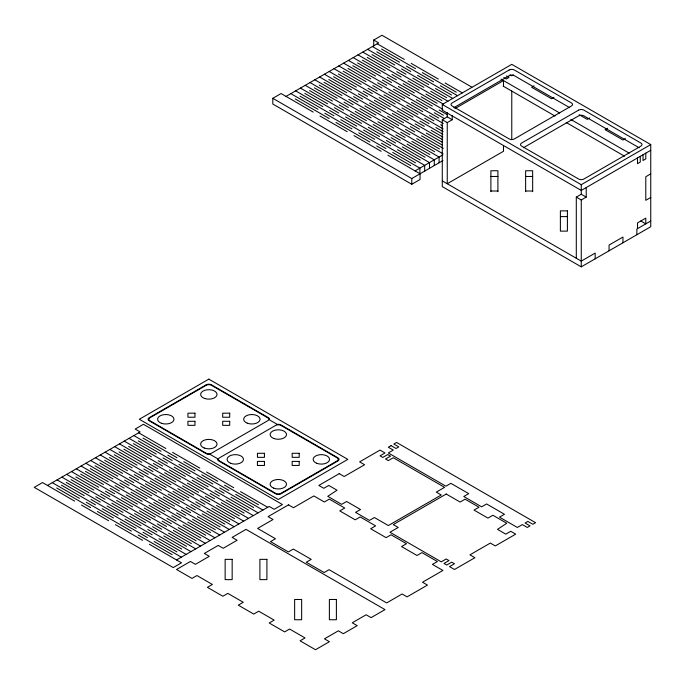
<?xml version="1.0" encoding="UTF-8"?>
<svg xmlns="http://www.w3.org/2000/svg" width="685" height="685" viewBox="0 0 685 685"><rect width="100%" height="100%" fill="white"/><g stroke="black" fill="none" stroke-linecap="round" stroke-linejoin="round"><path stroke-width="1.03" d="M387.924 155.221L420.051 173.776L420.051 179.504L411.779 184.282L272.801 104.043L272.801 98.315L281.073 93.537L313.208 112.092M373.727 45.775L373.727 40.047L381.999 35.269L471.871 87.158M286.039 96.405L378.694 42.907L373.727 40.047M650.75 150.306L581.257 190.43L442.279 110.191L442.279 104.462L511.772 64.339L650.75 144.578L650.75 226.726L581.257 266.85L442.279 186.611L442.279 119.747L447.245 116.878L452.211 119.747L452.211 115.5M453.907 107.631L509.126 75.752A3.742 2.158 0 0 1 514.418 75.752L569.637 107.631M454.96 108.607L503.501 80.582L503.501 86.31M513.425 74.845L511.772 75.804L510.119 74.845M442.279 119.747L447.245 122.606L452.211 119.747M534.112 85.83L531.628 87.269L551.476 98.726L553.96 97.296M415.093 170.907L442.887 154.861M272.801 98.315L411.779 178.554L442.887 160.59M523.4 147.755L578.611 115.876A3.742 2.158 0 0 1 583.911 115.876L639.122 147.755M589.699 117.931L587.216 119.361L579.176 114.72M607.569 128.241L605.086 129.679L622.956 139.997L625.439 138.558M47.488 485.434L140.134 431.944L135.176 429.075L143.448 424.298L282.425 504.537L274.154 509.315L269.188 506.446L176.533 559.945M442.279 104.462L581.257 184.693L650.75 144.578M576.299 258.254L576.299 197.117L581.257 194.249L586.223 197.117L586.223 187.562M576.299 197.117L581.257 199.977L586.223 197.117M650.75 173.87L645.784 176.739L645.784 200.303L650.75 197.434M650.75 220.998L636.853 229.021L636.853 234.75M490.888 176.473L497.909 176.473M525.635 176.473L532.656 176.473M490.888 191.012L497.909 191.012M525.635 191.012L532.656 191.012M560.381 216.597L567.403 216.597M506.532 75.958L509.015 77.396L506.258 78.989L503.775 77.551M501.018 79.143L559.688 113.016M570.802 119.438L629.172 153.14M503.167 86.122L555.055 116.073M566.17 122.495L624.54 156.197M377.204 43.771L404.373 59.458M411.163 63.38L438.332 79.066M445.122 82.988L462.332 92.92M381.596 49.08L415.555 68.68M422.345 72.601L456.313 92.21M372.409 46.537L399.578 62.224M406.368 66.145L433.536 81.832M440.327 85.753L457.537 95.686M376.801 51.846L410.76 71.454M417.55 75.376L451.509 94.984M367.605 49.311L394.774 64.998M401.564 68.92L428.733 84.606M435.532 88.528L452.734 98.46M371.998 54.62L405.957 74.228M412.755 78.141L446.714 97.749M362.81 52.077L389.979 67.764M396.769 71.685L423.938 87.372M430.728 91.293L447.939 101.226M367.203 57.386L401.162 76.994M407.952 80.916L441.919 100.524M358.007 54.851L385.175 70.538M391.974 74.459L419.143 90.146M425.933 94.068L443.135 104M362.408 60.16L396.367 79.768M403.157 83.69L437.116 103.289M640.826 220.998L645.784 223.858L645.784 218.13L637.512 222.908L637.512 228.636M353.212 57.617L380.38 73.304M387.171 77.225L414.339 92.912M421.138 96.833L442.87 109.386M357.604 62.926L391.563 82.534M398.362 86.456L432.321 106.064M439.111 109.985L447.373 114.755M348.417 60.391L375.585 76.078M382.376 79.999L409.544 95.686M416.334 99.608L443.503 115.294M352.809 65.7L386.768 85.308M393.558 89.23L427.526 108.829M434.316 112.751L444.411 118.582M343.613 63.157L370.782 78.843M377.581 82.765L404.749 98.452M411.539 102.373L438.708 118.06M348.006 68.466L381.973 88.074M388.763 91.995L422.722 111.604M429.512 115.525L443.281 123.471M338.818 65.931L365.987 81.618M372.777 85.539L399.946 101.226M406.744 105.147L433.905 120.834M440.703 124.756L442.51 125.8M343.211 71.24L377.17 90.848M383.968 94.77L417.927 114.369M424.717 118.291L443.075 128.891M334.023 68.705L361.192 84.383M367.982 88.305L395.151 103.992M401.941 107.913L429.11 123.6M435.9 127.521L443.152 131.708M338.416 74.006L372.375 93.614M379.165 97.535L413.123 117.144M419.922 121.065L442.87 134.311M329.22 71.471L356.388 87.158M363.187 91.079L390.356 106.766M397.146 110.687L424.315 126.374M431.105 130.296L442.878 137.094M333.612 76.78L367.58 96.388M374.37 100.31L408.328 119.918M415.119 123.831L442.656 139.731M324.425 74.245L351.593 89.923M358.383 93.845L385.552 109.531M392.342 113.453L419.511 129.14M426.31 133.061L442.604 142.471M328.817 79.546L362.776 99.154M369.575 103.075L403.533 122.683M410.324 126.605L442.45 145.151M319.63 77.011L346.798 92.698M353.588 96.619L380.757 112.306M387.547 116.227L414.716 131.914M421.506 135.835L443.246 148.38M324.022 82.32L357.981 101.928M364.771 105.85L398.73 125.458M405.529 129.379L439.487 148.979M314.826 79.785L341.995 95.472M348.793 99.385L375.954 115.071M382.752 118.993L409.921 134.68M416.711 138.601L442.972 153.765M319.219 85.086L353.186 104.694M359.976 108.615L393.935 128.223M400.725 132.145L434.692 151.753M310.031 82.551L337.2 98.238M343.99 102.159L371.159 117.846M377.949 121.767L405.118 137.454M411.916 141.375L439.085 157.062L439.085 162.79M314.424 87.86L348.382 107.468M355.173 111.39L389.14 130.998M395.93 134.919L429.889 154.519M305.236 85.325L332.405 101.012M339.195 104.933L366.364 120.611M373.154 124.533L400.323 140.219M407.113 144.141L434.281 159.828L434.281 165.565M309.629 90.626L343.587 110.234M350.377 114.155L384.336 133.763M391.135 137.685L425.094 157.293M300.432 88.091L327.601 103.778M334.391 107.699L361.56 123.386M368.359 127.307L395.528 142.994M402.318 146.915L429.486 162.602L429.486 168.33M304.825 93.4L338.792 113.008M345.582 116.929L379.541 136.538M386.331 140.459L420.29 160.059M295.637 90.865L322.806 106.552M329.596 110.473L356.765 126.151M363.555 130.073L390.724 145.759M397.523 149.681L424.691 165.368L424.691 171.104M300.03 96.165L333.989 115.774M340.779 119.695L374.746 139.303M381.536 143.225L415.495 162.833M442.279 180.874L581.257 261.113L595.162 253.09L595.162 258.827M290.842 93.631L318.003 109.317M324.801 113.239L351.97 128.926M358.76 132.847L385.929 148.534M392.719 152.455L419.888 168.142L419.888 173.87M295.235 98.94L329.194 118.548M335.984 122.469L369.943 142.078M376.741 145.999L410.7 165.607M319.998 116.013L347.167 131.691M353.965 135.613L381.134 151.299M138.653 432.8L165.821 448.487M172.611 452.408L199.78 468.095M206.57 472.016L233.739 487.703M240.529 491.624L267.698 507.311M143.045 438.109L177.004 457.717M183.794 461.639L217.753 481.247M224.552 485.168L258.51 504.768M133.849 435.574L161.018 451.261M167.808 455.183L194.977 470.86M201.775 474.782L228.944 490.469M235.734 494.39L262.903 510.077M138.242 440.875L172.209 460.483M178.999 464.404L212.958 484.012M219.748 487.934L253.707 507.542M129.054 438.34L156.223 454.027M163.013 457.948L190.182 473.635M196.972 477.556L224.141 493.243M230.939 497.164L258.108 512.851M133.447 443.649L167.405 463.257M174.195 467.179L208.163 486.787M214.953 490.708L248.912 510.316M124.259 441.114L151.419 456.801M158.218 460.722L185.387 476.4M192.177 480.322L219.346 496.008M226.136 499.93L253.304 515.617M128.652 446.414L162.61 466.023M169.4 469.944L203.359 489.552M210.158 493.474L244.117 513.082M119.455 443.88L146.624 459.567M153.414 463.488L180.583 479.175M187.382 483.096L214.551 498.783M221.341 502.704L248.509 518.391M123.848 449.189L157.807 468.797M164.606 472.719L198.564 492.327M205.354 496.248L239.313 515.856M114.66 446.654L141.829 462.341M148.619 466.262L175.788 481.949M182.578 485.862L209.747 501.548M216.537 505.47L243.706 521.157M119.053 451.954L153.012 471.563M159.802 475.484L193.769 495.092M200.559 499.014L234.518 518.622M109.857 449.42L137.026 465.106M143.824 469.028L170.993 484.715M177.783 488.636L204.952 504.323M211.742 508.244L238.911 523.931M114.258 454.729L148.217 474.337M155.007 478.258L188.966 497.867M195.756 501.788L229.723 521.396M105.062 452.194L132.231 467.881M139.021 471.802L166.19 487.489M172.988 491.41L200.157 507.088M206.947 511.01L234.116 526.697M109.454 457.503L143.413 477.103M150.212 481.024L184.171 500.632M190.961 504.554L224.92 524.162M100.267 454.96L127.436 470.646M134.226 474.568L161.395 490.254M168.185 494.176L195.353 509.863M202.143 513.784L229.312 529.471M104.659 460.269L138.618 479.877M145.408 483.798L179.367 503.406M186.166 507.328L220.125 526.936M95.463 457.734L122.632 473.421M129.431 477.342L156.6 493.029M163.39 496.95L190.558 512.628M197.348 516.55L224.517 532.236M99.856 463.043L133.823 482.642M140.613 486.564L174.572 506.172M181.362 510.094L215.33 529.702M90.668 460.5L117.837 476.186M124.627 480.108L151.796 495.794M158.586 499.716L185.755 515.403M192.553 519.324L219.722 535.011M95.061 465.809L129.02 485.417M135.818 489.338L169.777 508.946M176.567 512.868L210.526 532.476M85.873 463.274L113.042 478.961M119.832 482.882L147.001 498.569M153.791 502.49L180.96 518.177M187.75 522.09L214.919 537.776M90.266 468.583L124.225 488.182M131.015 492.104L164.974 511.712M171.772 515.634L205.731 535.242M81.07 466.04L108.239 481.726M115.037 485.648L142.206 501.334M148.996 505.256L176.165 520.942M182.955 524.864L210.124 540.551M85.462 471.349L119.43 490.957M126.22 494.878L160.179 514.486M166.969 518.408L200.936 538.016M76.275 468.814L103.444 484.5M110.234 488.422L137.402 504.109M144.192 508.03L171.361 523.717M178.16 527.638L205.329 543.316M80.667 474.123L114.626 493.731M121.416 497.644L155.384 517.252M162.174 521.174L196.133 540.782M71.48 471.58L98.649 487.266M105.439 491.188L132.607 506.874M139.398 510.796L166.566 526.482M173.356 530.404L200.525 546.091M75.872 476.888L109.831 496.497M116.621 500.418L150.58 520.026M157.379 523.948L191.338 543.556M66.676 474.354L93.845 490.04M100.635 493.962L127.804 509.649M134.602 513.57L161.771 529.257M168.561 533.178L195.73 548.856M71.069 479.663L105.036 499.271M111.826 503.192L145.785 522.792M152.575 526.714L186.534 546.322M61.881 477.12L89.05 492.806M95.84 496.728L123.009 512.414M129.799 516.336L156.968 532.022M163.766 535.944L190.935 551.63M66.274 482.428L100.233 502.036M107.023 505.958L140.99 525.566M147.78 529.488L181.739 549.096M57.086 479.894L84.246 495.58M91.045 499.502L118.214 515.188M125.004 519.11L152.173 534.797M158.963 538.718L186.132 554.396M61.479 485.203L95.438 504.811M102.228 508.732L136.187 528.332M142.985 532.254L176.944 551.862M52.283 482.66L79.451 498.346M86.241 502.268L113.41 517.954M120.209 521.876L147.378 537.562M154.168 541.484L181.337 557.17M56.675 487.968L90.634 507.576M97.433 511.498L131.392 531.106M138.182 535.028L172.14 554.636M74.656 501.12L42.521 482.565L34.25 487.343L173.228 567.582L181.499 562.805L149.364 544.258M81.447 505.042L108.615 520.728M115.405 524.65L142.574 540.337M645.784 153.175L645.784 158.903L643.027 160.495L643.027 154.767M640.269 156.36L640.269 162.088L637.512 163.681L637.512 157.952M622.956 242.773L622.956 237.044L609.059 245.067L609.059 250.796M581.257 184.693L581.257 194.249M581.257 199.977L581.257 266.85M532.656 191.672L532.656 170.745L525.635 170.745L525.635 191.672M511.772 90.977L511.772 139.706M503.501 145.537L503.501 151.265L447.245 183.743L447.245 122.606M497.909 191.672L497.909 170.745L490.888 170.745L490.888 191.672M447.245 112.631L447.245 116.878M411.779 178.554L411.779 184.282M509.126 70.024L452.126 102.93A3.742 2.158 0 0 0 452.126 105.987L509.126 138.892A3.742 2.158 0 0 0 514.418 138.892L571.418 105.987A3.742 2.158 0 0 0 571.418 102.93L514.418 70.024A3.742 2.158 0 0 0 509.126 70.024M578.611 110.139L521.619 143.054A3.742 2.158 0 0 0 521.619 146.11L578.611 179.016A3.742 2.158 0 0 0 583.911 179.016L640.903 146.11A3.742 2.158 0 0 0 640.903 143.054L583.911 110.139A3.742 2.158 0 0 0 578.611 110.139M208.822 379.139L139.329 419.263L278.307 499.502L347.8 459.378L208.822 379.139M206.176 384.824L149.176 417.73A3.742 2.158 0 0 0 149.176 420.787L206.176 453.693A3.742 2.158 0 0 0 209.858 454.241L217.71 458.779A3.742 2.158 0 0 0 218.669 460.911L275.661 493.817A3.742 2.158 0 0 0 280.953 493.817L337.953 460.911A3.742 2.158 0 0 0 337.953 457.854L280.953 424.94A3.742 2.158 0 0 0 277.279 424.392L269.419 419.854A3.742 2.158 0 0 0 268.469 417.73L211.468 384.824A3.742 2.158 0 0 0 206.176 384.824M206.176 385.304L150.006 417.73A3.742 2.158 0 0 0 150.006 420.787L206.176 453.222A3.742 2.158 0 0 0 211.468 453.222L267.638 420.787A3.742 2.158 0 0 0 267.638 417.73L211.468 385.304A3.742 2.158 0 0 0 206.176 385.304M275.661 425.419L219.491 457.854A3.742 2.158 0 0 0 219.491 460.911L275.661 493.337A3.742 2.158 0 0 0 280.953 493.337L337.131 460.911A3.742 2.158 0 0 0 337.131 457.854L280.953 425.419A3.742 2.158 0 0 0 275.661 425.419M339.229 473.652L318.825 485.434L323.791 488.302L328.749 485.434L337.02 490.212L327.755 496.325L341.652 504.348L346.619 501.48L360.515 509.503L355.558 512.371L369.455 520.394L374.412 517.526L388.309 525.549L441.26 494.99L436.294 492.121L444.565 487.343L393.276 457.734L388.309 460.594L385.552 459.01L390.518 456.142L387.761 454.549L382.795 457.417L380.038 455.825L385.004 452.956L380.038 450.088L359.634 461.87L364.6 464.738L344.195 476.52L339.229 473.652M190.439 561.469L176.533 569.492L191.98 578.405L196.946 575.546L212.384 584.459L207.418 587.328L222.865 596.241L227.822 593.373L243.269 602.286L238.303 605.155L253.75 614.068L258.707 611.2L274.154 620.122L269.188 622.982L284.635 631.904L289.592 629.035L305.039 637.949L300.073 640.817L315.511 649.731L329.416 641.708L324.45 638.84L338.347 630.817L343.313 633.685L357.21 625.662L352.244 622.793L366.141 614.77L371.107 617.639L385.004 609.616L246.026 529.377L232.129 537.4L237.096 540.26L223.19 548.291L218.232 545.423L204.335 553.446L209.293 556.314L195.396 564.337L190.439 561.469M288.488 504.854L268.083 516.636L273.05 519.504L257.611 528.418L275.473 538.735L270.515 541.604L288.385 551.913L293.343 549.053L311.213 559.371L306.246 562.231L324.116 572.549L329.083 569.68L386.657 602.928L402.104 594.006L407.061 596.875L427.466 585.093L422.508 582.233L442.912 570.451L432.432 564.397L437.398 561.529L421.951 552.615L416.994 555.484L401.547 546.57L406.513 543.702L391.067 534.788L386.109 537.656L370.662 528.734L375.628 525.874L360.19 516.952L355.224 519.821L339.777 510.907L344.743 508.039L329.305 499.125L324.339 501.994L313.858 495.94L293.454 507.722L288.488 504.854M391.067 445.635L388.309 447.228L393.276 450.088L388.309 452.956L445.892 486.196L450.85 483.336L468.72 493.645L463.762 496.514L481.623 506.831L486.59 503.963L504.46 514.281L499.493 517.149L517.363 527.467L522.33 524.599L527.287 527.467L530.044 525.874L525.087 523.006L527.844 521.413L532.802 524.282L535.567 522.689L396.589 442.45L393.824 444.043L398.79 446.903L396.033 448.495L391.067 445.635M446.218 494.031L393.276 524.599L398.242 527.467L389.97 532.236L441.26 561.854L446.218 558.986L448.975 560.578L444.017 563.447L446.774 565.039L451.732 562.171L454.489 563.764L449.531 566.623L454.489 569.492L474.902 557.71L469.936 554.85L490.34 543.068L495.306 545.928L515.711 534.146L510.745 531.286L505.778 534.146L497.507 529.377L506.772 523.263L492.875 515.24L487.917 518.1L474.02 510.077L478.978 507.217L465.081 499.185L460.114 502.054L446.218 494.031M567.403 210.869L560.381 210.869L560.381 231.128L567.403 231.128L567.403 210.869M194.96 413.183L187.938 413.183L187.938 417.233L194.96 417.233L194.96 413.183M229.706 413.183L222.685 413.183L222.685 417.233L229.706 417.233L229.706 413.183M194.96 421.284L187.938 421.284L187.938 425.342L194.96 425.342L194.96 421.284M229.706 421.284L222.685 421.284L222.685 425.342L229.706 425.342L229.706 421.284M264.444 453.299L257.432 453.299L257.432 457.349L264.444 457.349L264.444 453.299M299.191 453.299L292.17 453.299L292.17 457.349L299.191 457.349L299.191 453.299M264.444 461.407L257.432 461.407L257.432 465.457L264.444 465.457L264.444 461.407M299.191 461.407L292.17 461.407L292.17 465.457L299.191 465.457L299.191 461.407M232.164 559.362L225.142 559.362L225.142 579.621L232.164 579.621L232.164 559.362M266.91 559.362L259.889 559.362L259.889 579.621L266.91 579.621L266.91 559.362M301.648 599.478L294.636 599.478L294.636 619.745L301.648 619.745L301.648 599.478M336.395 599.478L329.374 599.478L329.374 619.745L336.395 619.745L336.395 599.478M161.694 423.356A8.186 4.726 0 0 0 173.973 419.263A8.186 4.726 0 0 0 161.694 415.161A8.186 4.726 0 0 0 161.694 423.356M230.682 463.291A8.186 4.726 0 0 0 243.44 459.721A8.186 4.726 0 0 0 231.701 455.123A8.186 4.726 0 0 0 230.682 463.291M204.729 398.507A8.186 4.726 0 0 0 217.008 394.414A8.186 4.726 0 0 0 204.729 390.322A8.186 4.726 0 0 0 204.729 398.507M273.717 438.451A8.186 4.726 0 0 0 286.476 434.872A8.186 4.726 0 0 0 274.728 430.283A8.186 4.726 0 0 0 273.717 438.451M204.233 448.024A8.186 4.726 0 0 0 216.991 444.445A8.186 4.726 0 0 0 205.243 439.856A8.186 4.726 0 0 0 204.233 448.024M273.717 488.14A8.186 4.726 0 0 0 286.476 484.56A8.186 4.726 0 0 0 274.728 479.971A8.186 4.726 0 0 0 273.717 488.14M247.268 423.176A8.186 4.726 0 0 0 260.026 419.597A8.186 4.726 0 0 0 248.278 415.007A8.186 4.726 0 0 0 247.268 423.176M316.753 463.291A8.186 4.726 0 0 0 329.511 459.721A8.186 4.726 0 0 0 317.763 455.123A8.186 4.726 0 0 0 316.753 463.291"/></g></svg>
